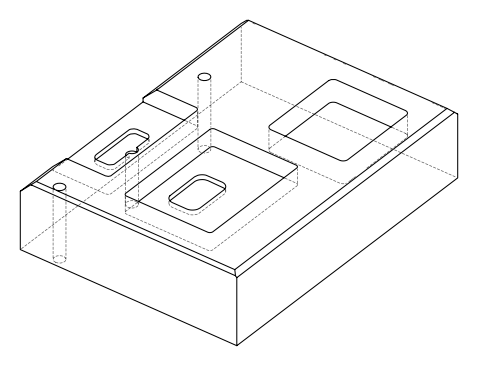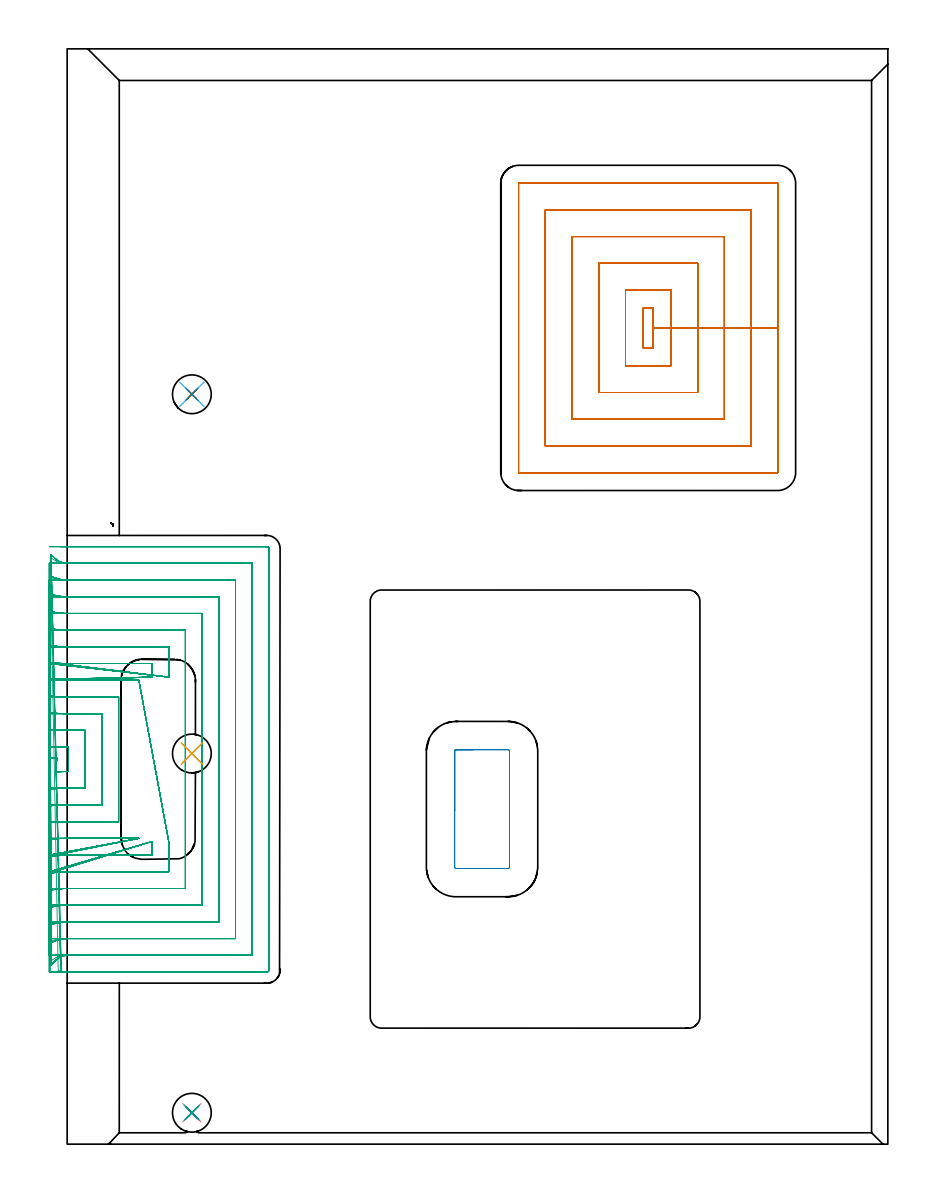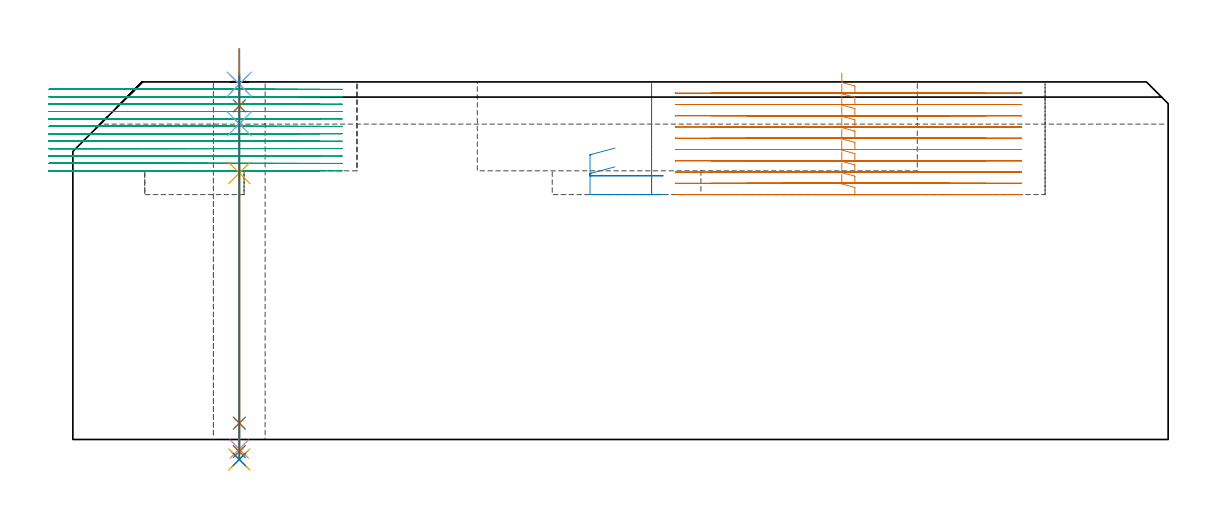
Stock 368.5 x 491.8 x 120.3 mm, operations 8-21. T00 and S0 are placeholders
(PLAN: 21 operations, 14 tool changes, 310.8 min)
(1 AREA_MILL | FG_CHAMFER_SURFACE | UGT0205_001 | 5.43 min | 22036 mm3)
(2 AREA_MILL_1 | FG_CHAMFER_SURFACE_1 | UGT0205_001 | 11.71 min | 13045 mm3)
(3 AREA_MILL_2 | FG_CHAMFER_SURFACE_2 | UGT0205_001 | 16.98 min | 36555 mm3)
(4 AREA_MILL_3 | FG_CHAMFER_SURFACE_3 | UGT0205_001 | 15.68 min | 60527 mm3)
(5 AREA_MILL_4 | FG_CHAMFER_SURFACE_4 | UGT0205_001 | 5.68 min | 4437 mm3)
(6 MILL_RECTANGULAR_POCKET | POCKET_RECTANGULAR_STRAIGHT | NXT0201_012 | Follow Part, ap 4, ae 75% | 7.22 min | 110787 mm3)
(7 MILL_RECTANGULAR_POCKET_1 | POCKET_RECTANGULAR_STRAIGHT_1 | NXT0201_013 | Follow Part, ap 2.5, ae 75% | 93.8 min | 869934 mm3)
(8 MILL_RECTANGULAR_POCKET_2 | POCKET_RECTANGULAR_STRAIGHT_2 | NXT0201_012 | Follow Part, ap 4, ae 75% | 33.22 min | 730525 mm3)
(9 MILL_RECTANGULAR_POCKET_3 | POCKET_RECTANGULAR_STRAIGHT_3 | UGT0201_109 | Follow Part, ap 6.35, ae 75% | 0.92 min | 30331 mm3)
(10 MILL_SLOT | SLOT_PARTIAL_RECTANGULAR | NXT0201_013 | Follow Part, ap 2.5, ae 75% | 116.75 min | 482211 mm3)
(11 SPOT_DRILL | STEP1HOLE | NXT0321_9005460120000 | 0.03 min | 3 mm3)
(12 SPOT_DRILL_1 | STEP1HOLE_1 | NXT0321_9005460120000 | 0.04 min | 35 mm3)
(13 SPOT_DRILL_2 | STEP1HOLE_2 | NXT0321_9005460120000 | 0.03 min | 0 mm3)
(14 DRILL_BLIND_HOLE_INTO_CENTER | STEP1HOLE | NXT0301_065 | 0.07 min | 928 mm3)
(15 GUN_DRILL_THROUGH_HOLE | STEP1HOLE | UGT0307_008 | 0.66 min | 10477 mm3)
(16 DRILL_TO_ENLARGE_THROUGH_HOLE | STEP1HOLE | UGT0301_245 | 0.52 min | 17111 mm3)
(17 DRILL_THROUGH_HOLE_INTO_CENTER | STEP1HOLE_1 | NXT0301_065 | 0.39 min | 5890 mm3)
(18 DRILL_TO_ENLARGE_THROUGH_HOLE_1 | STEP1HOLE_1 | UGT0301_245 | 0.4 min | 14407 mm3)
(19 DRILL_BLIND_HOLE_INTO_CENTER_1 | STEP1HOLE_2 | NXT0301_065 | 0.07 min | 899 mm3)
(20 GUN_DRILL_THROUGH_HOLE_1 | STEP1HOLE_2 | UGT0307_008 | 0.66 min | 10483 mm3)
(21 DRILL_TO_ENLARGE_THROUGH_HOLE_2 | STEP1HOLE_2 | UGT0301_245 | 0.52 min | 17198 mm3)
(TOOL UGT0205_001 | Chamfer Mill 20 x 3 x 45 deg. | D20 FL50 Z2)
(TOOL NXT0201_012 | ENDMILL 16mm [2P460-1600-NA 1630] | D16 FL38 Z6)
(TOOL NXT0201_013 | ENDMILL 10mm | D10 FL30 Z4)
(TOOL UGT0201_109 | End Mill 25.4 mm | D25.4 FL25 Z2)
(TOOL NXT0321_9005460120000 | NC Spot Drill, 142deg, 12mm, Carbide, Uncoated | D12 PA142 FL30 Z2)
(TOOL NXT0301_065 | Carbide Drill 9.4mm [860.1-0940-075A1-MM 2214] | D9.4 PA140 FL98 Z2)
(TOOL UGT0307_008 | Gun Drill 11 mm | D11 PA130 FL24 Z1)
(TOOL UGT0301_245 | Twist Drill 17.4 mm | D17.4 PA118 FL130 Z2)
(OP 8 MILL_RECTANGULAR_POCKET_2)
G17 G21 G94 G90
T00 M6
G54
G17 G0 G90 X258.7 Y369.441 S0 M3
G43 Z130.3 H1
Z123.3
G94 G1 Y357.5 Z120.1 F250.
X263.1 Z118.921
Y366.5 Z116.51
Y375.5 F500.
X258.7
Y357.5
X263.1
Y366.5
X271.1
Y383.5
X250.7
Y349.5
X271.1
Y366.5
X283.1
Y395.5
X238.7
Y337.5
X283.1
Y366.5
X295.1
Y407.5
X226.7
Y325.5
X295.1
Y366.5
X307.1
Y419.5
X214.7
Y313.5
X307.1
Y366.5
X319.1
Y431.4
X319.095 Y431.455
X319.055 Y431.495
X319. Y431.5
X202.8
X202.745 Y431.495
X202.705 Y431.455
X202.7 Y431.4
Y301.6
X202.705 Y301.545
X202.745 Y301.505
X202.8 Y301.5
X319.
X319.055 Y301.505
X319.095 Y301.545
X319.1 Y301.6
Y366.5
Y367.5
G0 X258.7 Y369.441 Z119.51
G1 Y357.5 Z116.31 F250.
X263.1 Z115.131
Y366.5 Z112.72
Y375.5 F500.
X258.7
Y357.5
X263.1
Y366.5
X271.1
Y383.5
X250.7
Y349.5
X271.1
Y366.5
X283.1
Y395.5
X238.7
Y337.5
X283.1
Y366.5
X295.1
Y407.5
X226.7
Y325.5
X295.1
Y366.5
X307.1
Y419.5
X214.7
Y313.5
X307.1
Y366.5
X319.1
Y431.4
X319.095 Y431.455
X319.055 Y431.495
X319. Y431.5
X202.8
X202.745 Y431.495
X202.705 Y431.455
X202.7 Y431.4
Y301.6
X202.705 Y301.545
X202.745 Y301.505
X202.8 Y301.5
X319.
X319.055 Y301.505
X319.095 Y301.545
X319.1 Y301.6
Y366.5
Y367.5
G0 X258.7 Y369.441 Z115.72
G1 Y357.5 Z112.52 F250.
X263.1 Z111.341
Y366.5 Z108.93
Y375.5 F500.
X258.7
Y357.5
X263.1
Y366.5
X271.1
Y383.5
X250.7
Y349.5
X271.1
Y366.5
X283.1
Y395.5
X238.7
Y337.5
X283.1
Y366.5
X295.1
Y407.5
X226.7
Y325.5
X295.1
Y366.5
X307.1
Y419.5
X214.7
Y313.5
X307.1
Y366.5
X319.1
Y431.4
X319.095 Y431.455
X319.055 Y431.495
X319. Y431.5
X202.8
X202.745 Y431.495
X202.705 Y431.455
X202.7 Y431.4
Y301.6
X202.705 Y301.545
X202.745 Y301.505
X202.8 Y301.5
X319.
X319.055 Y301.505
X319.095 Y301.545
X319.1 Y301.6
Y366.5
Y367.5
G0 X258.7 Y369.441 Z111.93
G1 Y357.5 Z108.73 F250.
X263.1 Z107.551
Y366.5 Z105.14
Y375.5 F500.
X258.7
Y357.5
X263.1
Y366.5
X271.1
Y383.5
X250.7
Y349.5
X271.1
Y366.5
X283.1
Y395.5
X238.7
Y337.5
X283.1
Y366.5
X295.1
Y407.5
X226.7
Y325.5
X295.1
Y366.5
X307.1
Y419.5
X214.7
Y313.5
X307.1
Y366.5
X319.1
Y431.4
X319.095 Y431.455
X319.055 Y431.495
X319. Y431.5
X202.8
X202.745 Y431.495
X202.705 Y431.455
X202.7 Y431.4
Y301.6
X202.705 Y301.545
X202.745 Y301.505
X202.8 Y301.5
X319.
X319.055 Y301.505
X319.095 Y301.545
X319.1 Y301.6
Y366.5
Y367.5
G0 X258.7 Y369.441 Z108.14
G1 Y357.5 Z104.94 F250.
X263.1 Z103.761
Y366.5 Z101.35
Y375.5 F500.
X258.7
Y357.5
X263.1
Y366.5
X271.1
Y383.5
X250.7
Y349.5
X271.1
Y366.5
X283.1
Y395.5
X238.7
Y337.5
X283.1
Y366.5
X295.1
Y407.5
X226.7
Y325.5
X295.1
Y366.5
X307.1
Y419.5
X214.7
Y313.5
X307.1
Y366.5
X319.1
Y431.4
X319.095 Y431.455
X319.055 Y431.495
X319. Y431.5
X202.8
X202.745 Y431.495
X202.705 Y431.455
X202.7 Y431.4
Y301.6
X202.705 Y301.545
X202.745 Y301.505
X202.8 Y301.5
X319.
X319.055 Y301.505
X319.095 Y301.545
X319.1 Y301.6
Y366.5
Y367.5
G0 X258.7 Y369.441 Z104.35
G1 Y357.5 Z101.15 F250.
X263.1 Z99.972
Y366.5 Z97.56
Y375.5 F500.
X258.7
Y357.5
X263.1
Y366.5
X271.1
Y383.5
X250.7
Y349.5
X271.1
Y366.5
X283.1
Y395.5
X238.7
Y337.5
X283.1
Y366.5
X295.1
Y407.5
X226.7
Y325.5
X295.1
Y366.5
X307.1
Y419.5
X214.7
Y313.5
X307.1
Y366.5
X319.1
Y431.4
X319.095 Y431.455
X319.055 Y431.495
X319. Y431.5
X202.8
X202.745 Y431.495
X202.705 Y431.455
X202.7 Y431.4
Y301.6
X202.705 Y301.545
X202.745 Y301.505
X202.8 Y301.5
X319.
X319.055 Y301.505
X319.095 Y301.545
X319.1 Y301.6
Y366.5
Y367.5
G0 X258.7 Y369.441 Z100.56
G1 Y357.5 Z97.36 F250.
X263.1 Z96.182
Y366.5 Z93.77
Y375.5 F500.
X258.7
Y357.5
X263.1
Y366.5
X271.1
Y383.5
X250.7
Y349.5
X271.1
Y366.5
X283.1
Y395.5
X238.7
Y337.5
X283.1
Y366.5
X295.1
Y407.5
X226.7
Y325.5
X295.1
Y366.5
X307.1
Y419.5
X214.7
Y313.5
X307.1
Y366.5
X319.1
Y431.4
X319.095 Y431.455
X319.055 Y431.495
X319. Y431.5
X202.8
X202.745 Y431.495
X202.705 Y431.455
X202.7 Y431.4
Y301.6
X202.705 Y301.545
X202.745 Y301.505
X202.8 Y301.5
X319.
X319.055 Y301.505
X319.095 Y301.545
X319.1 Y301.6
Y366.5
Y367.5
G0 X258.7 Y369.441 Z96.77
G1 Y357.5 Z93.571 F250.
X263.1 Z92.392
Y366.5 Z89.98
Y375.5 F500.
X258.7
Y357.5
X263.1
Y366.5
X271.1
Y383.5
X250.7
Y349.5
X271.1
Y366.5
X283.1
Y395.5
X238.7
Y337.5
X283.1
Y366.5
X295.1
Y407.5
X226.7
Y325.5
X295.1
Y366.5
X307.1
Y419.5
X214.7
Y313.5
X307.1
Y366.5
X319.1
Y431.4
X319.095 Y431.455
X319.055 Y431.495
X319. Y431.5
X202.8
X202.745 Y431.495
X202.705 Y431.455
X202.7 Y431.4
Y301.6
X202.705 Y301.545
X202.745 Y301.505
X202.8 Y301.5
X319.
X319.055 Y301.505
X319.095 Y301.545
X319.1 Y301.6
Y366.5
Y367.5
G0 X258.7 Y369.441 Z92.98
G1 Y357.5 Z89.781 F250.
X263.1 Z88.602
Y366.5 Z86.19
Y375.5 F500.
X258.7
Y357.5
X263.1
Y366.5
X271.1
Y383.5
X250.7
Y349.5
X271.1
Y366.5
X283.1
Y395.5
X238.7
Y337.5
X283.1
Y366.5
X295.1
Y407.5
X226.7
Y325.5
X295.1
Y366.5
X307.1
Y419.5
X214.7
Y313.5
X307.1
Y366.5
X319.1
Y431.4
X319.095 Y431.455
X319.055 Y431.495
X319. Y431.5
X202.8
X202.745 Y431.495
X202.705 Y431.455
X202.7 Y431.4
Y301.6
X202.705 Y301.545
X202.745 Y301.505
X202.8 Y301.5
X319.
X319.055 Y301.505
X319.095 Y301.545
X319.1 Y301.6
Y366.5
Y367.5
G0 X258.7 Y369.441 Z89.19
G1 Y357.5 Z85.991 F250.
X263.1 Z84.812
Y366.5 Z82.4
Y375.5 F500.
X258.7
Y357.5
X263.1
Y366.5
X271.1
Y383.5
X250.7
Y349.5
X271.1
Y366.5
X283.1
Y395.5
X238.7
Y337.5
X283.1
Y366.5
X295.1
Y407.5
X226.7
Y325.5
X295.1
Y366.5
X307.1
Y419.5
X214.7
Y313.5
X307.1
Y366.5
X319.1
Y431.4
X319.095 Y431.455
X319.055 Y431.495
X319. Y431.5
X202.8
X202.745 Y431.495
X202.705 Y431.455
X202.7 Y431.4
Y301.6
X202.705 Y301.545
X202.745 Y301.505
X202.8 Y301.5
X319.
X319.055 Y301.505
X319.095 Y301.545
X319.1 Y301.6
Y366.5
Y367.5
G0 Z130.3
M5
M2
(OP 9 MILL_RECTANGULAR_POCKET_3)
G17 G21 G94 G90
T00 M6
G54
G17 G0 G90 X182.373 Y177.1 S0 M3
G43 Z130.3 H0
Z98.033
G94 G1 X174.6 Z95.951 F250.
X174.522 Z95.93
X174.329 Y177.041 Z95.876
X174.167 Y176.922 Z95.822
X174.12 Y176.86 Z95.801
X174.073 Y176.798 Z95.78
X174.026 Y176.691 Z95.749
X174. Y176.578 Z95.718
Y176.5 Z95.697
Y150.45 Z88.717
Y124.4 F500.
G3 X174.6 Y123.8 R0.6
G1 X198.
G3 X198.6 Y124.4 R0.6
G1 Y176.5
G3 X198. Y177.1 R0.6
G1 X174.6
G3 X174. Y176.5 R0.6
G1 Y150.45
Y149.45
G0 X182.373 Y177.1 Z91.717
G1 X174.6 Z89.634 F250.
X174.522 Z89.613
X174.329 Y177.041 Z89.559
X174.167 Y176.922 Z89.505
X174.12 Y176.86 Z89.484
X174.073 Y176.798 Z89.463
X174.026 Y176.691 Z89.432
X174. Y176.578 Z89.401
Y176.5 Z89.38
Y150.45 Z82.4
Y124.4 F500.
G3 X174.6 Y123.8 R0.6
G1 X198.
G3 X198.6 Y124.4 R0.6
G1 Y176.5
G3 X198. Y177.1 R0.6
G1 X174.6
G3 X174. Y176.5 R0.6
G1 Y150.45
Y149.45
G0 Z130.3
M5
M2
(OP 10 MILL_SLOT)
G17 G21 G94 G90
T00 M6
G54
G17 G0 G90 X-7.996 Y173.584 S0 M3
G43 Z130.3 H0
Z117.808
G94 G1 X-5. Y173.428 F250.
G3 X-4.4 Y173.399 R95. F500.
G1 Y172.176
G3 X-5. Y172.143 R95.
G1 Y167.135
G2 X0.6 Y167.3 R90.
G1 Y178.3
X-0.064
G2 X-5. Y178.435 R90.
G1 X-7.995 Y178.6 F250.
X-7.993 Y159.421
X-5. Y159.619
G2 X0.455 Y159.8 R82.5 F500.
G1 X8.1
Y185.8
X-0.064
G2 X-5. Y185.948 R82.5
G1 X-7.995 Y186.127 F250.
X-7.992 Y151.883
X-5. Y152.101
G2 X0.455 Y152.3 R75. F500.
G1 X15.6
Y193.3
X-0.064
G2 X-5. Y193.463 R75.
G1 X-7.993 Y193.66 F250.
X-7.99 Y144.337
X-5. Y144.579
G2 X0.455 Y144.8 R67.5 F500.
G1 X23.1
Y200.8
X-0.064
G2 X-5. Y200.981 R67.5
G1 X-7.992 Y201.2 F250.
X-7.988 Y136.779
X-5. Y137.052
G2 X0.455 Y137.3 R60. F500.
G1 X29.2
X32.2 F250.
X-7.984 Y129.204 F500.
X-5. Y129.516 F250.
G2 X0.455 Y129.8 R52.5 F500.
G1 X38.1
Y132.9
Y135.9 F250.
X-7.978 Y121.604 F500.
X-5. Y121.968 F250.
G2 X0.455 Y122.3 R45. F500.
G1 X45.6
Y132.9
Y135.9 F250.
X32.194 Y208.3 F500.
X29.194 F250.
X-0.064 F500.
G2 X-5. Y208.503 R60.
G1 X-7.99 Y208.75 F250.
X38.1 Y209.7 F500.
Y212.7 F250.
Y215.8 F500.
X-0.064
G2 X-5. Y216.033 R52.5
G1 X-7.987 Y216.315 F250.
X45.6 Y209.7 F500.
Y212.7 F250.
Y223.3 F500.
X-0.064
G2 X-5. Y223.571 R45.
G1 X-7.982 Y223.901 F250.
X-7.968 Y113.965
X-5. Y114.401
G2 X0.455 Y114.8 R37.5 F500.
G1 X53.1
Y230.8
X-0.064
G2 X-5. Y231.126 R37.5
G1 X-7.974 Y231.521 F250.
X-7.95 Y106.254
X-5. Y106.8
G2 X0.455 Y107.3 R30. F500.
G1 X60.6
Y238.3
X-0.064
G2 X-5. Y238.709 R30.
G1 X-7.959 Y239.202 F250.
X-7.91 Y98.401
X-5. Y99.129
G2 X0.455 Y99.8 R22.5 F500.
G1 X68.1
Y245.8
X-0.064
G2 X-5. Y246.348 R22.5
G1 X-7.927 Y247.006 F250.
X-7.795 Y90.182
X-5. Y91.273
G2 X0.455 Y92.3 R15. F500.
G1 X75.6
Y253.3
X-0.064
G2 X-5. Y254.135 R15.
G1 X-7.833 Y255.122 F250.
X-7.059 Y80.265
X-5. Y82.447
G2 X0.455 Y84.8 R7.5 F500.
G1 X83.1
Y260.8
X-0.064
G2 X-5. Y262.653 R7.5
G1 X-7.259 Y264.627 F250.
X-2.545 Y77.3 F500.
X0.455 F250.
X89.7 F500.
G3 X90.6 Y78.2 R0.9
G1 Y267.4
G3 X89.7 Y268.3 R0.9
G1 X-0.064
X-3.064 F250.
G0 Z130.3
X-7.996 Y173.584
Z115.317
G1 X-5. Y173.428
G3 X-4.4 Y173.399 R95. F500.
G1 Y172.183
G3 X-5. Y172.151 R95.
G1 Y167.143
G2 X0.6 Y167.3 R90.
G1 Y178.3
X-0.064
G2 X-5. Y178.435 R90.
G1 X-7.995 Y178.6 F250.
X-7.994 Y159.434
X-5. Y159.628
G2 X0.325 Y159.8 R82.5 F500.
G1 X8.1
Y185.8
X-0.064
G2 X-5. Y185.948 R82.5
G1 X-7.995 Y186.127 F250.
X-7.992 Y151.898
X-5. Y152.111
G2 X0.325 Y152.3 R75. F500.
G1 X15.6
Y193.3
X-0.064
G2 X-5. Y193.463 R75.
G1 X-7.993 Y193.66 F250.
X-7.991 Y144.353
X-5. Y144.59
G2 X0.325 Y144.8 R67.5 F500.
G1 X23.1
Y200.8
X-0.064
G2 X-5. Y200.981 R67.5
G1 X-7.992 Y201.2 F250.
X-7.988 Y136.797
X-5. Y137.063
G2 X0.325 Y137.3 R60. F500.
G1 X29.2
X32.2 F250.
X-7.985 Y129.225 F500.
X-5. Y129.529 F250.
G2 X0.325 Y129.8 R52.5 F500.
G1 X38.1
Y132.9
Y135.9 F250.
X-7.979 Y121.629 F500.
X-5. Y121.984 F250.
G2 X0.325 Y122.3 R45. F500.
G1 X45.6
Y132.9
Y135.9 F250.
X32.194 Y208.3 F500.
X29.194 F250.
X-0.064 F500.
G2 X-5. Y208.503 R60.
G1 X-7.99 Y208.75 F250.
X38.1 Y209.7 F500.
Y212.7 F250.
Y215.8 F500.
X-0.064
G2 X-5. Y216.033 R52.5
G1 X-7.987 Y216.315 F250.
X45.6 Y209.7 F500.
Y212.7 F250.
Y223.3 F500.
X-0.064
G2 X-5. Y223.571 R45.
G1 X-7.982 Y223.901 F250.
X-7.97 Y113.994
X-5. Y114.42
G2 X0.325 Y114.8 R37.5 F500.
G1 X53.1
Y230.8
X-0.064
G2 X-5. Y231.126 R37.5
G1 X-7.974 Y231.521 F250.
X-7.952 Y106.291
X-5. Y106.824
G2 X0.325 Y107.3 R30. F500.
G1 X60.6
Y238.3
X-0.064
G2 X-5. Y238.709 R30.
G1 X-7.959 Y239.202 F250.
X-7.915 Y98.451
X-5. Y99.161
G2 X0.325 Y99.8 R22.5 F500.
G1 X68.1
Y245.8
X-0.064
G2 X-5. Y246.348 R22.5
G1 X-7.927 Y247.006 F250.
X-7.805 Y90.258
X-5. Y91.323
G2 X0.325 Y92.3 R15. F500.
G1 X75.6
Y253.3
X-0.064
G2 X-5. Y254.135 R15.
G1 X-7.833 Y255.122 F250.
X-7.113 Y80.452
X-5. Y82.582
G2 X0.325 Y84.8 R7.5 F500.
G1 X83.1
Y260.8
X-0.064
G2 X-5. Y262.653 R7.5
G1 X-7.259 Y264.627 F250.
X-2.675 Y77.3 F500.
X0.325 F250.
X89.7 F500.
G3 X90.6 Y78.2 R0.9
G1 Y267.4
G3 X89.7 Y268.3 R0.9
G1 X-0.064
X-3.064 F250.
G0 Z130.3
X-7.996 Y173.584
Z112.825
G1 X-5. Y173.428
G3 X-4.4 Y173.399 R95. F500.
G1 Y172.189
G3 X-5. Y172.158 R95.
G1 Y167.15
G2 X0.6 Y167.3 R90.
G1 Y178.3
X-0.064
G2 X-5. Y178.435 R90.
G1 X-7.995 Y178.6 F250.
X-7.994 Y159.445
X-5. Y159.635
G2 X0.216 Y159.8 R82.5 F500.
G1 X8.1
Y185.8
X-0.064
G2 X-5. Y185.948 R82.5
G1 X-7.995 Y186.127 F250.
X-7.993 Y151.91
X-5. Y152.118
G2 X0.216 Y152.3 R75. F500.
G1 X15.6
Y193.3
X-0.064
G2 X-5. Y193.463 R75.
G1 X-7.993 Y193.66 F250.
X-7.991 Y144.366
X-5. Y144.598
G2 X0.216 Y144.8 R67.5 F500.
G1 X23.1
Y200.8
X-0.064
G2 X-5. Y200.981 R67.5
G1 X-7.992 Y201.2 F250.
X-7.989 Y136.812
X-5. Y137.073
G2 X0.216 Y137.3 R60. F500.
G1 X29.2
X32.2 F250.
X-7.985 Y129.242 F500.
X-5. Y129.54 F250.
G2 X0.216 Y129.8 R52.5 F500.
G1 X38.1
Y132.9
Y135.9 F250.
X-7.98 Y121.649 F500.
X-5. Y121.997 F250.
G2 X0.216 Y122.3 R45. F500.
G1 X45.6
Y132.9
Y135.9 F250.
X32.194 Y208.3 F500.
X29.194 F250.
X-0.064 F500.
G2 X-5. Y208.503 R60.
G1 X-7.99 Y208.75 F250.
X38.1 Y209.7 F500.
Y212.7 F250.
Y215.8 F500.
X-0.064
G2 X-5. Y216.033 R52.5
G1 X-7.987 Y216.315 F250.
X45.6 Y209.7 F500.
Y212.7 F250.
Y223.3 F500.
X-0.064
G2 X-5. Y223.571 R45.
G1 X-7.982 Y223.901 F250.
X-7.971 Y114.018
X-5. Y114.435
G2 X0.216 Y114.8 R37.5 F500.
G1 X53.1
Y230.8
X-0.064
G2 X-5. Y231.126 R37.5
G1 X-7.974 Y231.521 F250.
X-7.954 Y106.321
X-5. Y106.843
G2 X0.216 Y107.3 R30. F500.
G1 X60.6
Y238.3
X-0.064
G2 X-5. Y238.709 R30.
G1 X-7.959 Y239.202 F250.
X-7.918 Y98.492
X-5. Y99.187
G2 X0.216 Y99.8 R22.5 F500.
G1 X68.1
Y245.8
X-0.064
G2 X-5. Y246.348 R22.5
G1 X-7.927 Y247.006 F250.
X-7.813 Y90.321
X-5. Y91.364
G2 X0.216 Y92.3 R15. F500.
G1 X75.6
Y253.3
X-0.064
G2 X-5. Y254.135 R15.
G1 X-7.833 Y255.122 F250.
X-7.156 Y80.603
X-5. Y82.689
G2 X0.216 Y84.8 R7.5 F500.
G1 X83.1
Y260.8
X-0.064
G2 X-5. Y262.653 R7.5
G1 X-7.259 Y264.627 F250.
X-2.784 Y77.3 F500.
X0.216 F250.
X89.7 F500.
G3 X90.6 Y78.2 R0.9
G1 Y267.4
G3 X89.7 Y268.3 R0.9
G1 X-0.064
X-3.064 F250.
G0 Z130.3
X-7.996 Y173.584
Z110.333
G1 X-5. Y173.428
G3 X-4.4 Y173.399 R95. F500.
G1 Y172.194
G3 X-5. Y172.163 R95.
G1 Y167.156
G2 X0.6 Y167.3 R90.
G1 Y178.3
X-0.064
G2 X-5. Y178.435 R90.
G1 X-7.995 Y178.6 F250.
X-7.994 Y159.455
X-5. Y159.641
G2 X0.118 Y159.8 R82.5 F500.
G1 X8.1
Y185.8
X-0.064
G2 X-5. Y185.948 R82.5
G1 X-7.995 Y186.127 F250.
X-7.993 Y151.92
X-5. Y152.125
G2 X0.118 Y152.3 R75. F500.
G1 X15.6
Y193.3
X-0.064
G2 X-5. Y193.463 R75.
G1 X-7.993 Y193.66 F250.
X-7.991 Y144.378
X-5. Y144.606
G2 X0.118 Y144.8 R67.5 F500.
G1 X23.1
Y200.8
X-0.064
G2 X-5. Y200.981 R67.5
G1 X-7.992 Y201.2 F250.
X-7.989 Y136.825
X-5. Y137.081
G2 X0.118 Y137.3 R60. F500.
G1 X29.2
X32.2 F250.
X-7.986 Y129.257 F500.
X-5. Y129.55 F250.
G2 X0.118 Y129.8 R52.5 F500.
G1 X38.1
Y132.9
Y135.9 F250.
X-7.981 Y121.667 F500.
X-5. Y122.008 F250.
G2 X0.118 Y122.3 R45. F500.
G1 X45.6
Y132.9
Y135.9 F250.
X32.194 Y208.3 F500.
X29.194 F250.
X-0.064 F500.
G2 X-5. Y208.503 R60.
G1 X-7.99 Y208.75 F250.
X38.1 Y209.7 F500.
Y212.7 F250.
Y215.8 F500.
X-0.064
G2 X-5. Y216.033 R52.5
G1 X-7.987 Y216.315 F250.
X45.6 Y209.7 F500.
Y212.7 F250.
Y223.3 F500.
X-0.064
G2 X-5. Y223.571 R45.
G1 X-7.982 Y223.901 F250.
X-7.972 Y114.04
X-5. Y114.449
G2 X0.118 Y114.8 R37.5 F500.
G1 X53.1
Y230.8
X-0.064
G2 X-5. Y231.126 R37.5
G1 X-7.974 Y231.521 F250.
X-7.956 Y106.348
X-5. Y106.86
G2 X0.118 Y107.3 R30. F500.
G1 X60.6
Y238.3
X-0.064
G2 X-5. Y238.709 R30.
G1 X-7.959 Y239.202 F250.
X-7.921 Y98.528
X-5. Y99.21
G2 X0.118 Y99.8 R22.5 F500.
G1 X68.1
Y245.8
X-0.064
G2 X-5. Y246.348 R22.5
G1 X-7.927 Y247.006 F250.
X-7.82 Y90.376
X-5. Y91.4
G2 X0.118 Y92.3 R15. F500.
G1 X75.6
Y253.3
X-0.064
G2 X-5. Y254.135 R15.
G1 X-7.833 Y255.122 F250.
X-7.193 Y80.735
X-5. Y82.782
G2 X0.118 Y84.8 R7.5 F500.
G1 X83.1
Y260.8
X-0.064
G2 X-5. Y262.653 R7.5
G1 X-7.259 Y264.627 F250.
X-2.882 Y77.3 F500.
X0.118 F250.
X89.7 F500.
G3 X90.6 Y78.2 R0.9
G1 Y267.4
G3 X89.7 Y268.3 R0.9
G1 X-0.064
X-3.064 F250.
G0 Z130.3
X-7.996 Y173.584
Z107.842
G1 X-5. Y173.428
G3 X-4.4 Y173.399 R95. F500.
G1 Y172.194
G3 X-5. Y172.163 R95.
G1 Y167.156
G2 X0.6 Y167.3 R90.
G1 Y178.3
X-0.064
G2 X-5. Y178.435 R90.
G1 X-7.995 Y178.6 F250.
X-7.994 Y159.455
X-5. Y159.641
G2 X0.118 Y159.8 R82.5 F500.
G1 X8.1
Y185.8
X-0.064
G2 X-5. Y185.948 R82.5
G1 X-7.995 Y186.127 F250.
X-7.993 Y151.92
X-5. Y152.125
G2 X0.118 Y152.3 R75. F500.
G1 X15.6
Y193.3
X-0.064
G2 X-5. Y193.463 R75.
G1 X-7.993 Y193.66 F250.
X-7.991 Y144.378
X-5. Y144.606
G2 X0.118 Y144.8 R67.5 F500.
G1 X23.1
Y200.8
X-0.064
G2 X-5. Y200.981 R67.5
G1 X-7.992 Y201.2 F250.
X-7.989 Y136.825
X-5. Y137.081
G2 X0.118 Y137.3 R60. F500.
G1 X29.2
X32.2 F250.
X-7.986 Y129.257 F500.
X-5. Y129.55 F250.
G2 X0.118 Y129.8 R52.5 F500.
G1 X38.1
Y132.9
Y135.9 F250.
X-7.981 Y121.667 F500.
X-5. Y122.008 F250.
G2 X0.118 Y122.3 R45. F500.
G1 X45.6
Y132.9
Y135.9 F250.
X32.194 Y208.3 F500.
X29.194 F250.
X-0.064 F500.
G2 X-5. Y208.503 R60.
G1 X-7.99 Y208.75 F250.
X38.1 Y209.7 F500.
Y212.7 F250.
Y215.8 F500.
X-0.064
G2 X-5. Y216.033 R52.5
G1 X-7.987 Y216.315 F250.
X45.6 Y209.7 F500.
Y212.7 F250.
Y223.3 F500.
X-0.064
G2 X-5. Y223.571 R45.
G1 X-7.982 Y223.901 F250.
X-7.972 Y114.04
X-5. Y114.449
G2 X0.118 Y114.8 R37.5 F500.
G1 X53.1
Y230.8
X-0.064
G2 X-5. Y231.126 R37.5
G1 X-7.974 Y231.521 F250.
X-7.956 Y106.348
X-5. Y106.86
G2 X0.118 Y107.3 R30. F500.
G1 X60.6
Y238.3
X-0.064
G2 X-5. Y238.709 R30.
G1 X-7.959 Y239.202 F250.
X-7.921 Y98.528
X-5. Y99.21
G2 X0.118 Y99.8 R22.5 F500.
G1 X68.1
Y245.8
X-0.064
G2 X-5. Y246.348 R22.5
G1 X-7.927 Y247.006 F250.
X-7.82 Y90.376
X-5. Y91.4
G2 X0.118 Y92.3 R15. F500.
G1 X75.6
Y253.3
X-0.064
G2 X-5. Y254.135 R15.
G1 X-7.833 Y255.122 F250.
X-7.193 Y80.735
X-5. Y82.782
G2 X0.118 Y84.8 R7.5 F500.
G1 X83.1
Y260.8
X-0.064
G2 X-5. Y262.653 R7.5
G1 X-7.259 Y264.627 F250.
X-2.882 Y77.3 F500.
X0.118 F250.
X89.7 F500.
G3 X90.6 Y78.2 R0.9
G1 Y267.4
G3 X89.7 Y268.3 R0.9
G1 X-0.064
X-3.064 F250.
G0 Z130.3
X-7.998 Y173.498
Z105.35
G1 X-5. Y173.377
G3 X-4.4 Y173.355 R95. F500.
G1 Y172.243
G3 X-5. Y172.22 R95.
G1 Y167.216
G2 X-1.114 Y167.3 R90.
G1 X0.6
Y178.3
X-1.177
G2 X-5. Y178.381 R90.
G1 X-7.997 Y178.509 F250.
Y159.567
X-5. Y159.708
G2 X-1.114 Y159.8 R82.5 F500.
G1 X8.1
Y185.8
X-1.177
G2 X-5. Y185.889 R82.5
G1 X-7.997 Y186.028 F250.
X-7.996 Y152.044
X-5. Y152.199
G2 X-1.114 Y152.3 R75. F500.
G1 X15.6
Y193.3
X-1.177
G2 X-5. Y193.397 R75.
G1 X-7.996 Y193.55 F250.
X-7.995 Y144.515
X-5. Y144.688
G2 X-1.114 Y144.8 R67.5 F500.
G1 X23.1
Y200.8
X-1.177
G2 X-5. Y200.908 R67.5
G1 X-7.995 Y201.078 F250.
X-7.994 Y136.98
X-5. Y137.174
G2 X-1.114 Y137.3 R60. F500.
G1 X29.2
X32.2 F250.
X-7.992 Y129.434 F500.
X-5. Y129.656 F250.
G2 X-1.114 Y129.8 R52.5 F500.
G1 X38.1
Y132.9
Y135.9 F250.
X-7.989 Y121.873 F500.
X-5. Y122.132 F250.
G2 X-1.114 Y122.3 R45. F500.
G1 X45.6
Y132.9
Y135.9 F250.
X32.194 Y208.3 F500.
X29.194 F250.
X-1.177 F500.
G2 X-5. Y208.422 R60.
G1 X-7.994 Y208.613 F250.
X38.1 Y209.7 F500.
Y212.7 F250.
Y215.8 F500.
X-1.177
G2 X-5. Y215.939 R52.5
G1 X-7.992 Y216.158 F250.
X45.6 Y209.7 F500.
Y212.7 F250.
Y223.3 F500.
X-1.177
G2 X-5. Y223.463 R45.
G1 X-7.989 Y223.717 F250.
X-7.984 Y114.287
X-5. Y114.598
G2 X-1.114 Y114.8 R37.5 F500.
G1 X53.1
Y230.8
X-1.177
G2 X-5. Y230.995 R37.5
G1 X-7.984 Y231.301 F250.
X-7.975 Y106.659
X-5. Y107.047
G2 X-1.114 Y107.3 R30. F500.
G1 X60.6
Y238.3
X-1.177
G2 X-5. Y238.545 R30.
G1 X-7.976 Y238.927 F250.
X-7.955 Y98.944
X-5. Y99.462
G2 X-1.114 Y99.8 R22.5 F500.
G1 X68.1
Y245.8
X-1.177
G2 X-5. Y246.127 R22.5
G1 X-7.956 Y246.637 F250.
X-7.898 Y91.011
X-5. Y91.788
G2 X-1.114 Y92.3 R15. F500.
G1 X75.6
Y253.3
X-1.177
G2 X-5. Y253.795 R15.
G1 X-7.901 Y254.56 F250.
X-7.566 Y82.16
X-5. Y83.715
G2 X-1.114 Y84.8 R7.5 F500.
G1 X83.1
Y260.8
X-1.177
G2 X-5. Y261.847 R7.5
G1 X-7.581 Y263.376 F250.
X-4.023 Y78.034 F500.
X-1.114 Y77.3 F250.
X89.7 F500.
G3 X90.6 Y78.2 R0.9
G1 Y267.4
G3 X89.7 Y268.3 R0.9
G1 X-1.177
X-4.177 F250.
G0 Z130.3
X-8. Y173.32
Z102.858
G1 X-5. Y173.302
G3 X-4.4 Y173.3 R95. F500.
G1 Y172.3
G3 X-5. Y172.298 R95.
G1 Y167.298
G2 X-4.417 Y167.3 R90.
G1 X0.6
Y178.3
X-4.417
G2 X-5. Y178.302 R90.
G1 X-8. Y178.321 F250.
Y159.777
X-5. Y159.798
G2 X-4.417 Y159.8 R82.5 F500.
G1 X8.1
Y185.8
X-4.417
G2 X-5. Y185.802 R82.5
G1 X-8. Y185.823 F250.
Y152.274
X-5. Y152.298
G2 X-4.417 Y152.3 R75. F500.
G1 X15.6
Y193.3
X-4.417
G2 X-5. Y193.302 R75.
G1 X-8. Y193.326 F250.
Y144.772
X-5. Y144.797
G2 X-4.417 Y144.8 R67.5 F500.
G1 X23.1
Y200.8
X-4.417
G2 X-5. Y200.803 R67.5
G1 X-8. Y200.828 F250.
Y137.268
X-5. Y137.297
G2 X-4.417 Y137.3 R60. F500.
G1 X29.2
X32.2 F250.
X-8. Y129.763 F500.
X-5. Y129.797 F250.
G2 X-4.417 Y129.8 R52.5 F500.
G1 X38.1
Y132.9
Y135.9 F250.
X-8. Y122.257 F500.
X-5. Y122.296 F250.
G2 X-4.417 Y122.3 R45. F500.
G1 X45.6
Y132.9
Y135.9 F250.
X32.194 Y208.3 F500.
X29.194 F250.
X-4.417 F500.
G2 X-5. Y208.303 R60.
G1 X-8. Y208.332 F250.
X38.1 Y209.7 F500.
Y212.7 F250.
Y215.8 F500.
X-4.417
G2 X-5. Y215.803 R52.5
G1 X-8. Y215.837 F250.
X45.6 Y209.7 F500.
Y212.7 F250.
Y223.3 F500.
X-4.417
G2 X-5. Y223.304 R45.
G1 X-8. Y223.343 F250.
Y114.749
X-5. Y114.795
G2 X-4.417 Y114.8 R37.5 F500.
G1 X53.1
Y230.8
X-4.417
G2 X-5. Y230.805 R37.5
G1 X-8. Y230.851 F250.
X-7.999 Y107.236
X-5. Y107.294
G2 X-4.417 Y107.3 R30. F500.
G1 X60.6
Y238.3
X-4.417
G2 X-5. Y238.306 R30.
G1 X-7.999 Y238.364 F250.
Y99.715
X-5. Y99.792
G2 X-4.417 Y99.8 R22.5 F500.
G1 X68.1
Y245.8
X-4.417
G2 X-5. Y245.808 R22.5
G1 X-7.999 Y245.885 F250.
X-7.998 Y92.172
X-5. Y92.289
G2 X-4.417 Y92.3 R15. F500.
G1 X75.6
Y253.3
X-4.417
G2 X-5. Y253.311 R15.
G1 X-7.998 Y253.428 F250.
X-7.991 Y84.544
X-5. Y84.777
G2 X-4.417 Y84.8 R7.5 F500.
G1 X83.1
Y260.8
X-4.417
G2 X-5. Y260.823 R7.5
G1 X-7.991 Y261.056 F250.
X-7.417 Y77.3
X-4.417
X89.7 F500.
G3 X90.6 Y78.2 R0.9
G1 Y267.4
G3 X89.7 Y268.3 R0.9
G1 X-4.417
X-7.417 F250.
G0 X-8. Y173.3 Z100.367
G1 X-5.
X-4.4 F500.
Y172.3
X-5.
Y167.3
X0.6
Y178.3
X-5.
X-8. F250.
Y159.8
X-5.
X8.1 F500.
Y185.8
X-5.
X-8. F250.
Y152.3
X-5.
X15.6 F500.
Y193.3
X-5.
X-8. F250.
Y144.8
X-5.
X23.1 F500.
Y200.8
X-5.
X-8. F250.
Y137.3
X-5.
X29.2 F500.
X32.2 F250.
X-8. Y129.8 F500.
X-5. F250.
X38.1 F500.
Y132.9
Y135.9 F250.
X-8. Y122.3 F500.
X-5. F250.
X45.6 F500.
Y132.9
Y135.9 F250.
X32.194 Y208.3 F500.
X29.194 F250.
X-5. F500.
X-8. F250.
X38.1 Y209.7 F500.
Y212.7 F250.
Y215.8 F500.
X-5.
X-8. F250.
X45.6 Y209.7 F500.
Y212.7 F250.
Y223.3 F500.
X-5.
X-8. F250.
Y114.8
X-5.
X53.1 F500.
Y230.8
X-5.
X-8. F250.
Y107.3
X-5.
X60.6 F500.
Y238.3
X-5.
X-8. F250.
Y99.8
X-5.
X68.1 F500.
Y245.8
X-5.
X-8. F250.
Y92.3
X-5.
X75.6 F500.
Y253.3
X-5.
X-8. F250.
Y84.8
X-5.
X83.1 F500.
Y260.8
X-5.
X-8. F250.
Y77.3
X-5.
X89.7 F500.
G3 X90.6 Y78.2 R0.9
G1 Y267.4
G3 X89.7 Y268.3 R0.9
G1 X-5.
X-8. F250.
G0 Y173.3 Z97.875
G1 X-5.
X-4.4 F500.
Y172.3
X-5.
Y167.3
X0.6
Y178.3
X-5.
X-8. F250.
Y159.8
X-5.
X8.1 F500.
Y185.8
X-5.
X-8. F250.
Y152.3
X-5.
X15.6 F500.
Y193.3
X-5.
X-8. F250.
Y144.8
X-5.
X23.1 F500.
Y200.8
X-5.
X-8. F250.
Y137.3
X-5.
X29.2 F500.
X32.2 F250.
X-8. Y129.8 F500.
X-5. F250.
X38.1 F500.
Y132.9
Y135.9 F250.
X-8. Y122.3 F500.
X-5. F250.
X45.6 F500.
Y132.9
Y135.9 F250.
X32.194 Y208.3 F500.
X29.194 F250.
X-5. F500.
X-8. F250.
X38.1 Y209.7 F500.
Y212.7 F250.
Y215.8 F500.
X-5.
X-8. F250.
X45.6 Y209.7 F500.
Y212.7 F250.
Y223.3 F500.
X-5.
X-8. F250.
Y114.8
X-5.
X53.1 F500.
Y230.8
X-5.
X-8. F250.
Y107.3
X-5.
X60.6 F500.
Y238.3
X-5.
X-8. F250.
Y99.8
X-5.
X68.1 F500.
Y245.8
X-5.
X-8. F250.
Y92.3
X-5.
X75.6 F500.
Y253.3
X-5.
X-8. F250.
Y84.8
X-5.
X83.1 F500.
Y260.8
X-5.
X-8. F250.
Y77.3
X-5.
X89.7 F500.
G3 X90.6 Y78.2 R0.9
G1 Y267.4
G3 X89.7 Y268.3 R0.9
G1 X-5.
X-8. F250.
G0 Y173.3 Z95.383
G1 X-5.
X-4.4 F500.
Y172.3
X-5.
Y167.3
X0.6
Y178.3
X-5.
X-8. F250.
Y159.8
X-5.
X8.1 F500.
Y185.8
X-5.
X-8. F250.
Y152.3
X-5.
X15.6 F500.
Y193.3
X-5.
X-8. F250.
Y144.8
X-5.
X23.1 F500.
Y200.8
X-5.
X-8. F250.
Y137.3
X-5.
X29.2 F500.
X32.2 F250.
X-8. Y129.8 F500.
X-5. F250.
X38.1 F500.
Y132.9
Y135.9 F250.
X-8. Y122.3 F500.
X-5. F250.
X45.6 F500.
Y132.9
Y135.9 F250.
X32.194 Y208.3 F500.
X29.194 F250.
X-5. F500.
X-8. F250.
X38.1 Y209.7 F500.
Y212.7 F250.
Y215.8 F500.
X-5.
X-8. F250.
X45.6 Y209.7 F500.
Y212.7 F250.
Y223.3 F500.
X-5.
X-8. F250.
Y114.8
X-5.
X53.1 F500.
Y230.8
X-5.
X-8. F250.
Y107.3
X-5.
X60.6 F500.
Y238.3
X-5.
X-8. F250.
Y99.8
X-5.
X68.1 F500.
Y245.8
X-5.
X-8. F250.
Y92.3
X-5.
X75.6 F500.
Y253.3
X-5.
X-8. F250.
Y84.8
X-5.
X83.1 F500.
Y260.8
X-5.
X-8. F250.
Y77.3
X-5.
X89.7 F500.
G3 X90.6 Y78.2 R0.9
G1 Y267.4
G3 X89.7 Y268.3 R0.9
G1 X-5.
X-8. F250.
G0 Y173.3 Z92.892
G1 X-5.
X-4.4 F500.
Y172.3
X-5.
Y167.3
X0.6
Y178.3
X-5.
X-8. F250.
Y159.8
X-5.
X8.1 F500.
Y185.8
X-5.
X-8. F250.
Y152.3
X-5.
X15.6 F500.
Y193.3
X-5.
X-8. F250.
Y144.8
X-5.
X23.1 F500.
Y200.8
X-5.
X-8. F250.
Y137.3
X-5.
X29.2 F500.
X32.2 F250.
X-8. Y129.8 F500.
X-5. F250.
X38.1 F500.
Y132.9
Y135.9 F250.
X-8. Y122.3 F500.
X-5. F250.
X45.6 F500.
Y132.9
Y135.9 F250.
X32.194 Y208.3 F500.
X29.194 F250.
X-5. F500.
X-8. F250.
X38.1 Y209.7 F500.
Y212.7 F250.
Y215.8 F500.
X-5.
X-8. F250.
X45.6 Y209.7 F500.
Y212.7 F250.
Y223.3 F500.
X-5.
X-8. F250.
Y114.8
X-5.
X53.1 F500.
Y230.8
X-5.
X-8. F250.
Y107.3
X-5.
X60.6 F500.
Y238.3
X-5.
X-8. F250.
Y99.8
X-5.
X68.1 F500.
Y245.8
X-5.
X-8. F250.
Y92.3
X-5.
X75.6 F500.
Y253.3
X-5.
X-8. F250.
Y84.8
X-5.
X83.1 F500.
Y260.8
X-5.
X-8. F250.
Y77.3
X-5.
X89.7 F500.
G3 X90.6 Y78.2 R0.9
G1 Y267.4
G3 X89.7 Y268.3 R0.9
G1 X-5.
X-8. F250.
G0 Y173.3 Z90.4
G1 X-5.
X-4.4 F500.
Y172.3
X-5.
Y167.3
X0.6
Y178.3
X-5.
X-8. F250.
Y159.8
X-5.
X8.1 F500.
Y185.8
X-5.
X-8. F250.
Y152.3
X-5.
X15.6 F500.
Y193.3
X-5.
X-8. F250.
Y144.8
X-5.
X23.1 F500.
Y200.8
X-5.
X-8. F250.
Y137.3
X-5.
X29.2 F500.
X32.2 F250.
X-8. Y129.8 F500.
X-5. F250.
X38.1 F500.
Y132.9
Y135.9 F250.
X-8. Y122.3 F500.
X-5. F250.
X45.6 F500.
Y132.9
Y135.9 F250.
X32.194 Y208.3 F500.
X29.194 F250.
X-5. F500.
X-8. F250.
X38.1 Y209.7 F500.
Y212.7 F250.
Y215.8 F500.
X-5.
X-8. F250.
X45.6 Y209.7 F500.
Y212.7 F250.
Y223.3 F500.
X-5.
X-8. F250.
Y114.8
X-5.
X53.1 F500.
Y230.8
X-5.
X-8. F250.
Y107.3
X-5.
X60.6 F500.
Y238.3
X-5.
X-8. F250.
Y99.8
X-5.
X68.1 F500.
Y245.8
X-5.
X-8. F250.
Y92.3
X-5.
X75.6 F500.
Y253.3
X-5.
X-8. F250.
Y84.8
X-5.
X83.1 F500.
Y260.8
X-5.
X-8. F250.
Y77.3
X-5.
X89.7 F500.
G3 X90.6 Y78.2 R0.9
G1 Y267.4
G3 X89.7 Y268.3 R0.9
G1 X-5.
X-8. F250.
G0 Z130.3
M5
M2
(OP 11 SPOT_DRILL)
G17 G21 G94 G90
T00 M6
G54
G17 G0 G90 X56. Y14.1 S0 M3
G43 Z130.3 H0
G94 G81 G98 Z119.551 F250. R123.3
G80
M5
M2
(OP 12 SPOT_DRILL_1)
G17 G21 G94 G90
T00 M6
G54
G17 G0 G90 X56. Y175.4 S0 M3
G43 Z130.3 H0
G94 G81 G98 Z89.651 F250. R93.4
G80
M5
M2
(OP 13 SPOT_DRILL_2)
G17 G21 G94 G90
T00 M6
G54
G17 G0 G90 X56. Y336.7 S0 M3
G43 Z130.3 H0
G94 G81 G98 Z119.551 F250. R123.3
G80
M5
M2
(OP 14 DRILL_BLIND_HOLE_INTO_CENTER)
G17 G21 G94 G90
T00 M6
G54
G17 G0 G90 X56. Y14.1 S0 M3
G43 Z130.3 H1
G94 G81 G98 Z106.2 F250. R122.3
G80
M5
M2
(OP 15 GUN_DRILL_THROUGH_HOLE)
G17 G21 G94 G90
T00 M6
G54
G17 G0 G90 X56. Y14.1 M8
G43 Z131.393 H0
S716 M3
G94 G1 Z112.235 F125. M26
G4 X.084
Z5.5 F250.
G4 X.084
Z-4.065 F125.
G4 X.084
M5
M9
G0 Z131.393
M2
(OP 16 DRILL_TO_ENLARGE_THROUGH_HOLE)
G17 G21 G94 G90
T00 M6
G54
G17 G0 G90 X56. Y14.1 S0 M3
G43 Z130.3 H0
G94 G73 G98 Z-6.727 F250. Q15.878 R122.3
G80
M5
M2
(OP 17 DRILL_THROUGH_HOLE_INTO_CENTER)
G17 G21 G94 G90
T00 M6
G54
G17 G0 G90 X56. Y175.4 S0 M3
G43 Z130.3 H1
G94 G73 G98 Z-3.211 F250. Q9.361 R92.4
G80
M5
M2
(OP 18 DRILL_TO_ENLARGE_THROUGH_HOLE_1)
G17 G21 G94 G90
T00 M6
G54
G17 G0 G90 X56. Y175.4 S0 M3
G43 Z130.3 H0
G94 G73 G98 Z-6.727 F250. Q16.188 R92.4
G80
M5
M2
(OP 19 DRILL_BLIND_HOLE_INTO_CENTER_1)
G17 G21 G94 G90
T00 M6
G54
G17 G0 G90 X56. Y336.7 S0 M3
G43 Z130.3 H1
G94 G81 G98 Z106.2 F250. R122.3
G80
M5
M2
(OP 20 GUN_DRILL_THROUGH_HOLE_1)
G17 G21 G94 G90
T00 M6
G54
G17 G0 G90 X56. Y336.7 M8
G43 Z131.393 H0
S716 M3
G94 G1 Z112.235 F125. M26
G4 X.084
Z5.5 F250.
G4 X.084
Z-4.065 F125.
G4 X.084
M5
M9
G0 Z131.393
M2
(OP 21 DRILL_TO_ENLARGE_THROUGH_HOLE_2)
G17 G21 G94 G90
T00 M6
G54
G17 G0 G90 X56. Y336.7 S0 M3
G43 Z130.3 H0
G94 G73 G98 Z-6.727 F250. Q15.878 R122.3
G80
M5
M2
